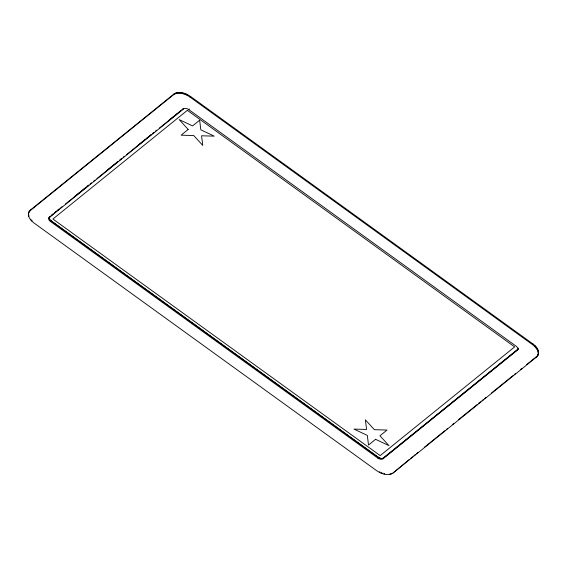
<?xml version="1.0" encoding="UTF-8"?>
<svg xmlns="http://www.w3.org/2000/svg" width="567" height="567" viewBox="0 0 567 567"><rect width="100%" height="100%" fill="white"/><g stroke="black" fill="none" stroke-linecap="round" stroke-linejoin="round"><path stroke-width="0.85" d="M28.35 214.22L28.811 212.285L30.42 210.038L174.026 93.938C179.172 90.67 185.792 93.25 190.37 96.347L532.881 343.914C536.942 346.458 541.18 352.908 536.58 356.962L392.974 473.062C387.828 476.33 381.208 473.75 376.63 470.653L34.119 223.086C31.32 220.939 28.414 217.983 28.35 214.22L28.719 213.511M537.821 355.424C539.522 351.115 535.695 346.997 532.512 344.623L190.002 97.056C185.423 93.959 178.803 91.372 173.658 94.639L30.051 210.747L28.811 212.285M29.179 211.576L28.478 213.206M30.051 210.747L30.42 210.038M28.421 215.29L28.789 214.588M28.704 216.417L29.066 215.708M30.682 219.883L31.05 219.181M31.688 221.01L32.057 220.301M518.422 348.138A4.082 2.367 27.5 0 1 517.884 349.237L517.423 350.123L382.973 458.823A4.082 2.367 27.5 0 1 377.785 458.058L50.498 221.499A4.082 2.367 27.5 0 1 49.209 217.586L53.1 213.929M50.498 221.499L50.959 220.62A4.082 2.367 27.5 0 1 49.669 216.7M173.658 94.639L174.026 93.938M175.593 93.612L175.961 92.903M176.784 93.307L177.152 92.598M178.095 93.151L178.463 92.442M179.505 93.144L179.874 92.442M180.986 93.293L181.355 92.584M182.524 93.59L182.893 92.882M184.077 94.03L184.445 93.328M185.629 94.611L185.997 93.902M187.153 95.32L187.521 94.611M190.002 97.056L190.37 96.347M49.209 217.586L183.658 108.885A4.082 2.367 27.5 0 1 188.846 109.651L189.215 108.942M377.785 458.058L378.217 457.158A4.082 2.367 27.5 0 0 383.434 457.945L517.884 349.237M382.973 458.823L383.434 457.945M379.479 472.389L379.847 471.68M381.003 473.098L381.371 472.389M382.555 473.672L382.923 472.97M384.107 474.118L384.476 473.41M389.848 474.402L390.216 473.693M391.039 474.097L391.407 473.388M392.974 473.062L409.147 459.582M532.512 344.623L532.881 343.914M534.943 346.699L535.312 345.99M535.95 347.819L536.318 347.117M536.793 348.974L537.162 348.266M537.459 350.137L537.828 349.428M537.934 351.292L538.296 350.583M538.211 352.412L538.579 351.71M538.281 353.489L538.65 352.78M536.58 356.962L538.189 354.715M538.154 354.503L538.522 353.794M54.475 212.816L59.273 208.932M60.648 207.827L62.016 206.714M75.05 196.182L88.771 185.09M90.139 183.977L91.514 182.872M93.569 181.206L94.944 180.093M106.603 170.667L118.269 161.241M119.637 160.128L121.699 158.469M123.067 157.357L124.442 156.251M138.164 145.159L151.198 134.62M152.566 133.507L153.94 132.402M155.308 131.289L156.683 130.183M169.03 120.197L180.689 110.771M182.064 109.665L183.432 108.552M51.632 215.212L53.007 214.106M54.382 212.994L56.438 211.328M57.813 210.222L59.181 209.11M65.354 204.12L79.763 192.475M81.131 191.363L85.936 187.486M87.304 186.373L88.679 185.267M96.907 178.612L115.434 163.636M116.802 162.523L118.177 161.418M120.232 159.752L121.607 158.647M126.406 154.763L144.925 139.787M146.3 138.681L148.356 137.016M149.731 135.903L151.105 134.797M152.473 133.684L153.848 132.579M159.334 128.142L177.854 113.166M179.229 112.06L180.597 110.948M181.972 109.842L183.347 108.729M410.515 458.469L412.578 456.804M413.953 455.691L415.327 454.578M416.702 453.472L418.077 452.36M424.258 447.356L444.875 430.693M446.25 429.58L447.625 428.475M452.431 424.584L453.806 423.471M458.618 419.58L477.166 404.583M478.541 403.47L480.603 401.805M481.978 400.692L483.353 399.586M484.728 398.473L486.103 397.361M491.596 392.917L512.901 375.694M514.276 374.589L515.651 373.476M520.456 369.585L521.831 368.472M526.644 364.588L536.949 356.253M188.846 109.651L516.133 346.203A4.082 2.367 27.5 0 1 517.423 350.123M50.959 220.62L378.246 457.172M518.33 348.315A4.082 2.367 27.5 0 1 517.791 349.414L383.342 458.115A4.082 2.367 27.5 0 1 378.154 457.349L50.867 220.797A4.082 2.367 27.5 0 1 49.577 216.877M187.358 110.338L52.908 219.039L380.188 455.599L514.645 346.898L187.358 110.338M188.187 129.453L181.107 135.18L193.751 135.548L202.759 145.407L201.568 135.782L214.213 136.151L200.831 129.829L199.641 120.197L192.56 125.924L179.179 119.594L188.187 129.453M375.588 439.312L368.515 445.038L367.324 435.406L353.943 429.084L366.587 429.453L365.389 419.828L374.397 429.687L387.041 430.055L379.968 435.775L388.969 445.634L375.588 439.312"/></g></svg>
